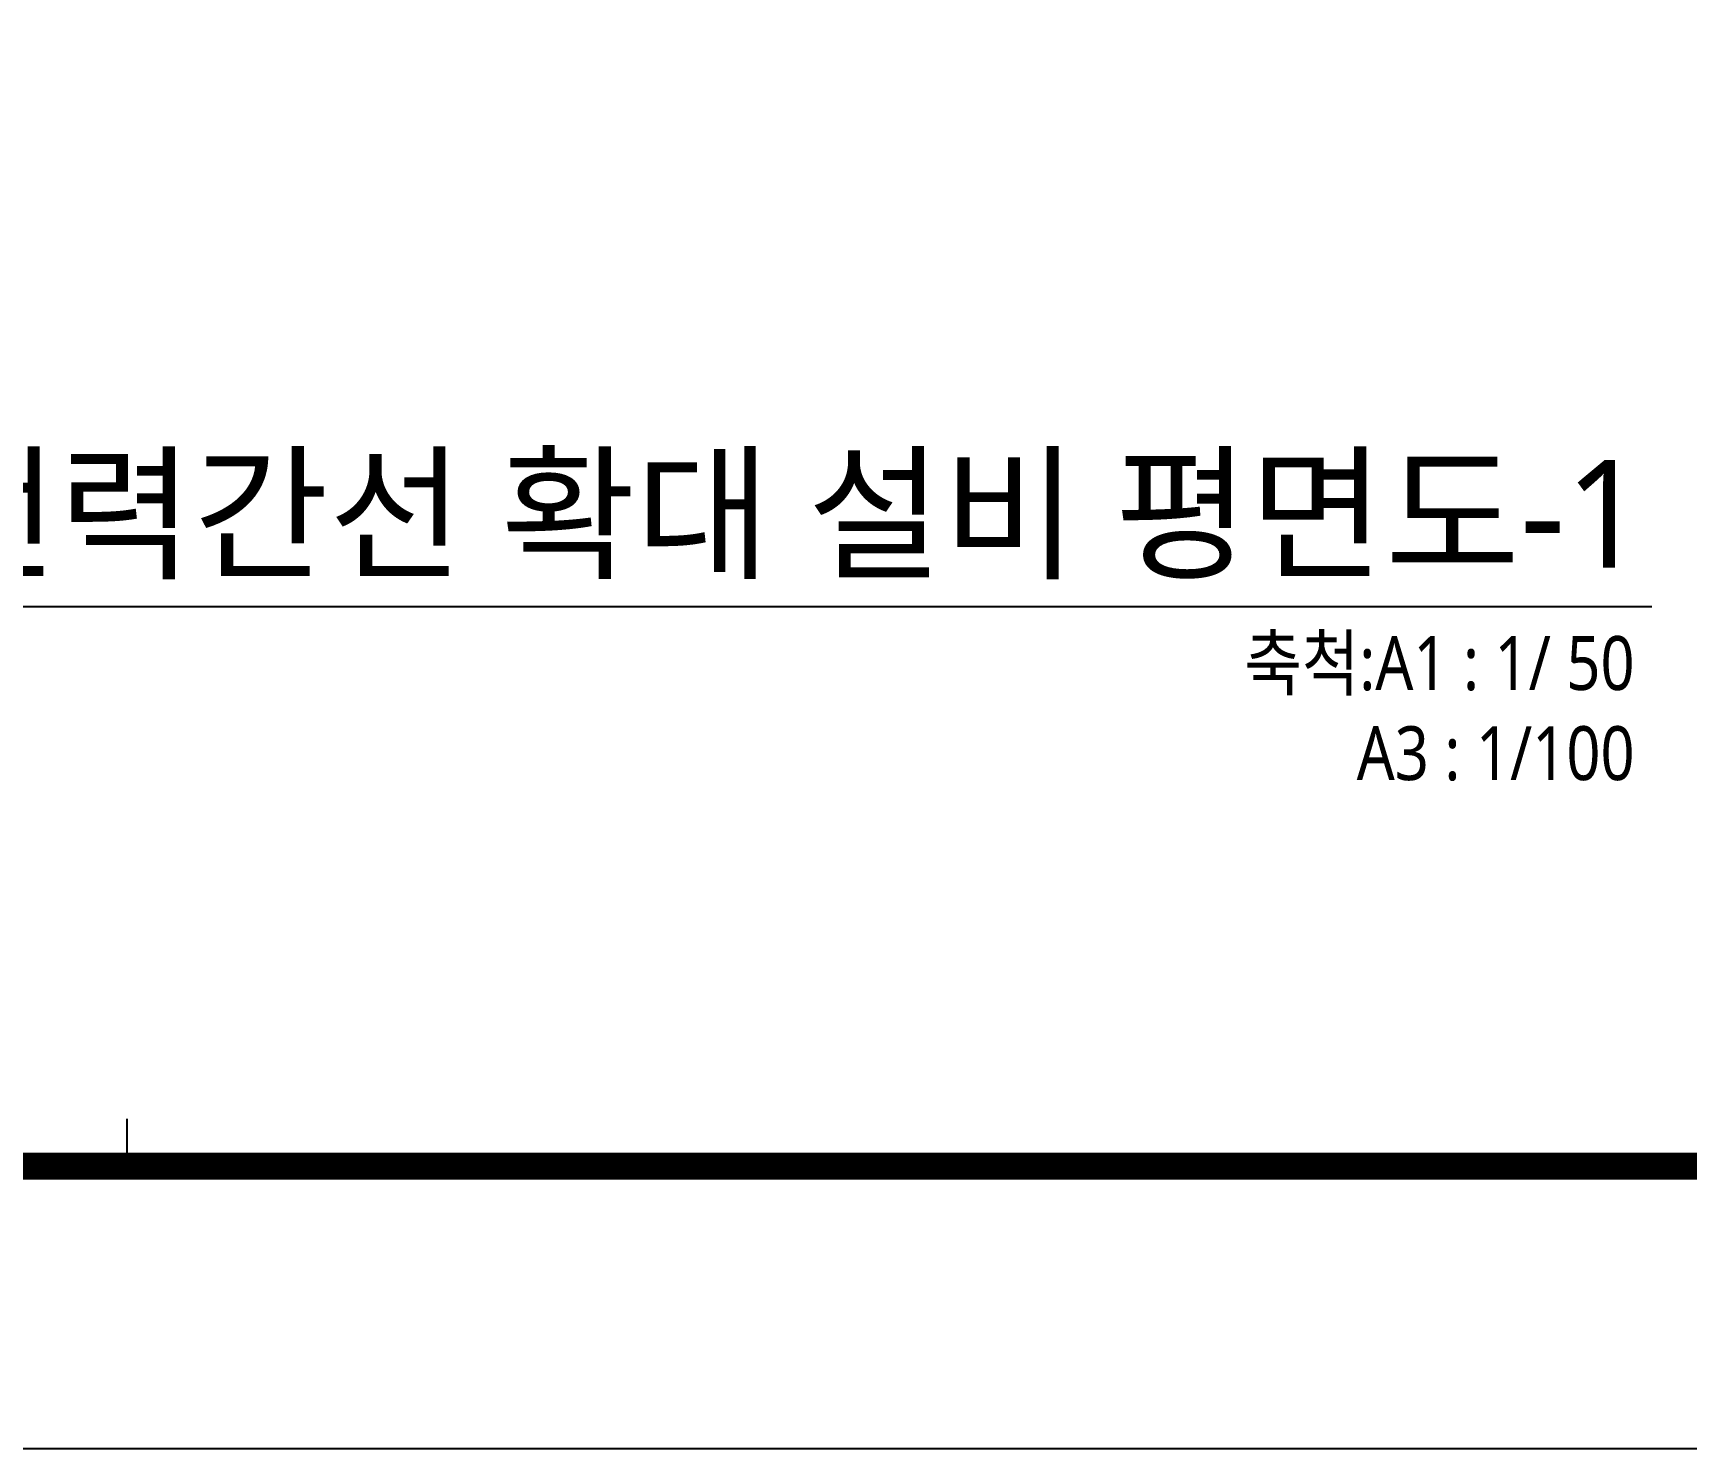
# Model space of a CAD drawing. Header units: millimetres. Extents: x 3355 to 129505, y 4600 to 34300.
# Drawn here: x 22506 to 28645, y 4600 to 9856 of the extents above; entities that cross this region are included whole.
import ezdxf
from ezdxf.enums import TextEntityAlignment as Align

# ---------------------------------------------------------------- set-up
doc = ezdxf.new("R2010")
doc.units = ezdxf.units.MM
doc.header["$LTSCALE"] = 800
doc.linetypes.add('CEN', pattern=[62, 60, -1, 0, -1])
for name, color, linetype in [('TIT', 2, 'Continuous'), ('XR-SHEET-SHT', 5, 'Continuous'), ('XREF', 7, 'CEN')]:
    doc.layers.add(name, color=color, linetype=linetype)
doc.layers.add('XR-SHEET-TEMP', color=171, linetype='Continuous', plot=False)
doc.styles.add('GHS', font='malgun.ttf')

# ---------------------------------------------------------------- blocks, each defined once
blk = doc.blocks.new('XR-FORM-EE', base_point=(461, 408))
at = {"layer": 'XR-SHEET-SHT', "color": 5}
blk.add_lwpolyline([(0, 118800), (168200, 118800), (168200, 0), (0, 0)], close=True, dxfattribs=at)
at = {"layer": 'XR-SHEET-SHT', "color": 5, "const_width": 400}
blk.add_lwpolyline([(9300, 114600), (163900, 114600), (163900, 4200), (9300, 4200)], close=True, dxfattribs=at)
at = {"layer": 'XR-SHEET-TEMP'}
blk.add_line((78000, 4200), (78000, 4900), dxfattribs=at)

msp = doc.modelspace()

# ---------------------------------------------------------------- linework, layer by layer
at = {"layer": 'TIT'}
msp.add_line((15327.7872, 7727.14713), (28513.92, 7727.14713), dxfattribs=at)

# ---------------------------------------------------------------- block references
at = {"layer": 'XREF', "xscale": 0.25, "yscale": 0.25, "zscale": 0.25}
msp.add_blockref('XR-FORM-EE', (3469.85398, 4702.54534), dxfattribs=at)

# ---------------------------------------------------------------- texts
at = {"layer": 'TIT', "style": 'GHS'}
msp.add_text('6.6KV R-Center 변전실 전력간선 확대 설비 평면도-1', height=399.9999993, dxfattribs=at).set_placement((28490.96832, 8072.07977), align=Align.MIDDLE_RIGHT)
at = {"layer": 'TIT', "style": 'GHS', "width": 0.85}
for s, height, p in [('축척:A1 : 1/ 50', 199.9999997, (28450.435, 7417.71856)), ('A3 : 1/100', 200, (28450.435, 7083.18069))]:
    msp.add_text(s, height=height, dxfattribs=at).set_placement(p, align=Align.RIGHT)

doc.saveas('drawing.dxf')
